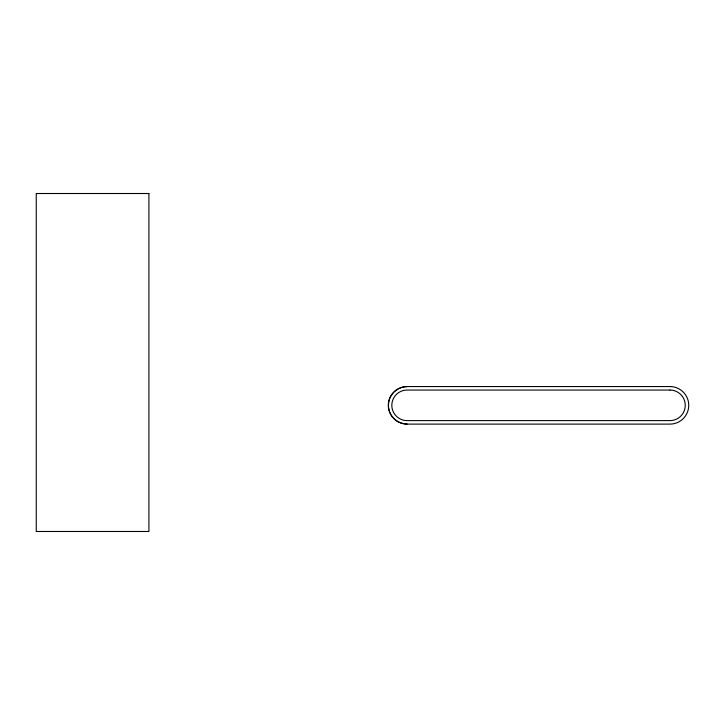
<?xml version="1.0" encoding="UTF-8"?>
<svg xmlns="http://www.w3.org/2000/svg" width="725" height="725" viewBox="0 0 725 725"><rect width="100%" height="100%" fill="white"/><g stroke="black" fill="none" stroke-linecap="round" stroke-linejoin="round"><path stroke-width="1.09" d="M407.097 423.98A18.651 18.651 0 0 1 404.668 423.817M403.861 423.69A18.651 18.651 0 0 1 391.373 415.343M390.947 414.655A18.651 18.651 0 0 1 389.869 412.462M389.579 411.709A18.651 18.651 0 0 1 389.089 410.151M388.89 409.362A18.651 18.651 0 0 1 388.89 401.297M389.089 400.499A18.651 18.651 0 0 1 389.579 398.949M389.869 398.188A18.651 18.651 0 0 1 393.911 392.143M394.5 391.582A18.651 18.651 0 0 1 404.668 386.842M405.474 386.751A18.651 18.651 0 0 1 407.097 386.679M148.915 193.512L36.25 193.512L36.25 531.488L148.915 531.488L148.915 193.512M669.972 386.552L407.097 386.552A18.777 18.777 0 0 0 388.319 405.329A18.777 18.777 0 0 0 407.097 424.107L669.972 424.107A18.777 18.777 0 0 0 688.75 405.329A18.777 18.777 0 0 0 669.972 386.552M669.972 390.05L407.097 390.05A15.279 15.279 0 0 0 391.817 405.329A15.279 15.279 0 0 0 407.097 420.609L669.972 420.609A15.279 15.279 0 0 0 685.252 405.329A15.279 15.279 0 0 0 669.972 390.05"/></g></svg>
